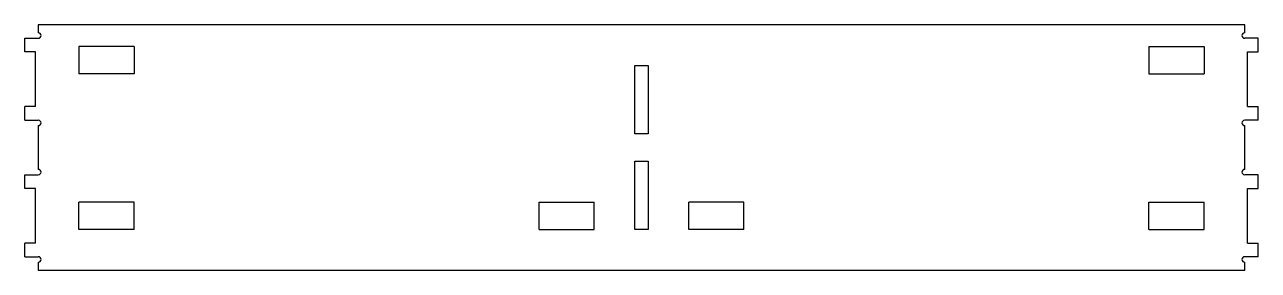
# Model space of a CAD drawing. Header units: millimetres. Extents: x -226 to 226, y -45 to 45.
import ezdxf

# ---------------------------------------------------------------- set-up
doc = ezdxf.new("R2010")
doc.units = ezdxf.units.MM

msp = doc.modelspace()

# ---------------------------------------------------------------- linework, layer by layer
at = {"color": 7, "linetype": 'Continuous', "lineweight": 25}
for p, q in [((-221, 45), (-221, 42)), ((221, 45), (-221, 45)), ((221, 42), (221, 45)), ((-226, 35), (-226, 40)), ((-226, 40), (-221, 40)), ((-185.9, 37), (-206.1, 37)), ((-206.1, 37), (-206.1, 27)), ((-185.9, 37), (-185.9, 27)), ((185.9, 37), (206.1, 37)), ((185.9, 37), (185.9, 27)), ((206.1, 37), (206.1, 27)), ((226, 40), (221, 40)), ((226, 35), (226, 40)), ((-222, 35), (-226, 35)), ((-222, 15), (-222, 35)), ((222, 35), (226, 35)), ((222, 15), (222, 35)), ((-2.5, 30), (2.5, 30)), ((-2.5, 5), (-2.5, 30)), ((2.5, 30), (2.5, 5)), ((-185.9, 27), (-206.1, 27)), ((185.9, 27), (206.1, 27)), ((-226, 10), (-226, 15)), ((-222, 15), (-226, 15)), ((222, 15), (226, 15)), ((226, 10), (226, 15)), ((-226, 10), (-221, 10)), ((226, 10), (221, 10)), ((-221, 8), (-221, -8)), ((2.5, 5), (-2.5, 5)), ((221, -8), (221, 8)), ((-2.5, -5), (2.5, -5)), ((-2.5, -30), (-2.5, -5)), ((2.5, -5), (2.5, -30)), ((-226, -15), (-226, -10)), ((-226, -10), (-221, -10)), ((226, -10), (221, -10)), ((226, -15), (226, -10)), ((-222, -15), (-226, -15)), ((-222, -35), (-222, -15)), ((222, -15), (226, -15)), ((222, -35), (222, -15)), ((-206.1, -30), (-206.1, -20)), ((-185.9, -20), (-206.1, -20)), ((-185.9, -30), (-185.9, -20)), ((-37.5, -20), (-17.3, -20)), ((-37.5, -30), (-37.5, -20)), ((-17.3, -30), (-17.3, -20)), ((17.3, -30), (17.3, -20)), ((37.5, -20), (17.3, -20)), ((37.5, -30), (37.5, -20)), ((185.9, -20), (206.1, -20)), ((185.9, -30), (185.9, -20)), ((206.1, -30), (206.1, -20)), ((-185.9, -30), (-206.1, -30)), ((-37.5, -30), (-17.3, -30)), ((2.5, -30), (-2.5, -30)), ((37.5, -30), (17.3, -30)), ((185.9, -30), (206.1, -30)), ((-226, -40), (-226, -35)), ((-222, -35), (-226, -35)), ((222, -35), (226, -35)), ((226, -40), (226, -35)), ((-226, -40), (-221, -40)), ((226, -40), (221, -40)), ((-221, -42), (-221, -45)), ((-221, -45), (221, -45)), ((221, -45), (221, -42))]:
    msp.add_line(p, q, dxfattribs=at)
for centre, start, end in [((-221, 41), 270, 90), ((221, 41), 90, 270), ((-221, 9), 270, 90), ((221, 9), 90, 270), ((-221, -9), 270, 90), ((221, -9), 90, 270), ((-221, -41), 270, 90), ((221, -41), 90, 270)]:
    msp.add_arc(centre, 1, start, end, dxfattribs=at)

doc.saveas('drawing.dxf')
